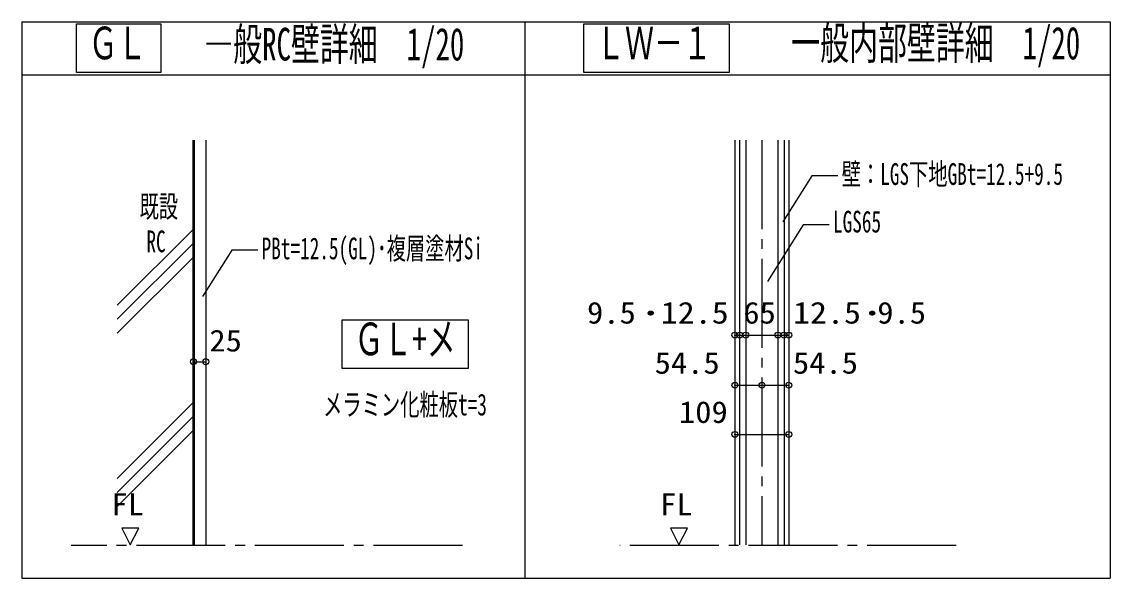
# Model space of a CAD drawing. Units: millimetres on the paper, enlarged 50 times, with parts at 1:20. Extents: x -48066 to 77311, y -302220 to 10476.
# Drawn here: x 27857 to 33363, y -43725 to -40911 of the extents above; entities that cross this region are included whole.
import ezdxf
from ezdxf.enums import TextEntityAlignment as Align

# ---------------------------------------------------------------- set-up
doc = ezdxf.new("R2010")
doc.units = ezdxf.units.MM
doc.header["$LTSCALE"] = 50
doc.header["$PDMODE"] = 32
doc.header["$PDSIZE"] = 30
doc.linetypes.add('CHAIN2', pattern=[12, 9, -1, 1, -1])
for name, color, linetype, lineweight in [('3-4_Dｼｰﾄ', 4, 'Continuous', 18), ('D-0_通り芯', 4, 'CHAIN2', 18), ('D-1_躯体', 4, 'Continuous', 18), ('D-3_建具', 3, 'Continuous', 18), ('D-4_家具', 2, 'Continuous', 35), ('D-5_寸法', 6, 'Continuous', 18), ('D-8_文字', 7, 'Continuous', 9), ('D-A_仕上枠', 4, 'Continuous', 18), ('E-0_補助全色', 4, 'Continuous', 18)]:
    doc.layers.add(name, color=color, linetype=linetype, lineweight=lineweight)
doc.layers.add('D-7_ﾊﾂﾁ陰線', color=4, linetype='Continuous')
doc.styles.add('ＭＳ ゴシック', font='')
doc.styles.get('ＭＳ ゴシック').set_extended_font_data('MS Gothic')

msp = doc.modelspace()

# ---------------------------------------------------------------- linework, layer by layer
at = {"layer": '3-4_Dｼｰﾄ'}
for p, q in [((30700.58, -41167.49), (30700.58, -40922.03)), ((29478.44, -42664.13), (29478.44, -42418.68))]:
    msp.add_line(p, q, dxfattribs=at)
msp.add_lwpolyline([(28133.67, -40922.03), (28561.1, -40922.03), (28561.1, -41167.49), (28133.67, -41167.49)], close=True, dxfattribs=at)
for points in [[(30700.58, -40922.03), (31435.52, -40922.03), (31435.52, -41167.49), (30700.58, -41167.49)], [(29478.44, -42418.68), (30114.24, -42418.68), (30114.24, -42664.13), (29478.44, -42664.13)]]:
    msp.add_lwpolyline(points, dxfattribs=at)
at = {"layer": 'D-0_通り芯'}
for p, q in [((31600.86, -41510.23), (31600.86, -43560.24)), ((30086.4, -43560.24), (28106.57, -43560.24)), ((32583.53, -43560.24), (30882.16, -43560.24))]:
    msp.add_line(p, q, dxfattribs=at)
at = {"layer": 'D-1_躯体'}
for p, q in [((31519.61, -41510.23), (31519.61, -43556.22)), ((31682.11, -41510.23), (31682.11, -43556.22)), ((31809.73, -41937.68), (31629.35, -42224.47)), ((31941.8, -41937.68), (31809.73, -41937.68))]:
    msp.add_line(p, q, dxfattribs=at)
for points in [[(31985.11, -41690.33), (31853.04, -41690.33), (31706.2, -41923.78)], [(29050.77, -42066.47), (28918.7, -42066.47), (28771.86, -42299.93)]]:
    msp.add_lwpolyline(points, dxfattribs=at)
for points in [[(28404.75, -43556.85), (28448.75, -43472.85), (28362.75, -43472.85)], [(31180.33, -43556.85), (31224.33, -43472.85), (31138.33, -43472.85)]]:
    msp.add_lwpolyline(points, close=True, dxfattribs=at)
at = {"layer": 'D-3_建具'}
for p, q in [((28787.78, -41510.23), (28787.78, -43560.24)), ((31464.61, -41510.23), (31464.61, -43560.24)), ((31488.36, -41510.23), (31488.36, -43556.22)), ((31713.36, -41510.23), (31713.36, -43556.22)), ((31737.11, -41510.23), (31737.11, -43560.24))]:
    msp.add_line(p, q, dxfattribs=at)
at = {"layer": 'D-4_家具'}
msp.add_line((28725.28, -41510.23), (28725.28, -43560.24), dxfattribs=at)
at = {"layer": 'D-5_寸法'}
for p, q in [((27856.73, -40911.33), (27856.73, -43725.43)), ((27856.73, -40911.33), (33363.31, -40911.33)), ((30402.75, -43725.43), (30402.75, -40911.33)), ((33363.31, -40911.33), (33363.31, -43725.43)), ((27856.73, -41178.84), (33363.31, -41178.84)), ((27856.73, -43725.43), (33363.31, -43725.43))]:
    msp.add_line(p, q, dxfattribs=at)
at = {"layer": 'D-8_文字'}
for p, q in [((28339.8, -42345.23), (28725.28, -41959.75)), ((28339.8, -42415.94), (28725.28, -42030.46)), ((28339.8, -42486.65), (28725.28, -42101.17)), ((28339.8, -43221.02), (28725.28, -42835.54)), ((28339.8, -43291.73), (28725.28, -42906.25)), ((28339.8, -43362.44), (28725.28, -42976.96))]:
    msp.add_line(p, q, dxfattribs=at)
at = {"layer": 'D-A_仕上枠'}
msp.add_line((28725.28, -42630.46), (28787.78, -42630.46), dxfattribs=at)
for p in [(31464.61, -42495.78), (31488.36, -42495.78), (31519.61, -42495.78), (31682.11, -42495.78), (31713.36, -42495.78), (31737.11, -42495.78), (28725.28, -42630.46), (28787.78, -42630.46), (31464.61, -42749.09), (31600.86, -42749.09), (31737.11, -42749.09), (31464.61, -42998.08), (31737.11, -42998.08)]:
    msp.add_point(p, dxfattribs=at)
at = {"layer": 'E-0_補助全色'}
for p, q in [((31464.61, -42495.78), (31488.36, -42495.78)), ((31488.36, -42495.78), (31519.61, -42495.78)), ((31519.61, -42495.78), (31682.11, -42495.78)), ((31682.11, -42495.78), (31713.36, -42495.78)), ((31713.36, -42495.78), (31737.11, -42495.78)), ((31464.61, -42749.09), (31600.86, -42749.09)), ((31600.86, -42749.09), (31737.11, -42749.09)), ((31464.61, -42998.08), (31737.11, -42998.08))]:
    msp.add_line(p, q, dxfattribs=at)

# ---------------------------------------------------------------- texts
at = {"layer": 'D-7_ﾊﾂﾁ陰線', "style": 'ＭＳ ゴシック'}
for s, height, width, p in [('一般内部壁詳細\u30001/20', 165, 0.65, (31749.44, -41150.83)), ('ＧＬ', 165, 0.65, (28195.34, -41150.58)), ('―般RC壁詳細\u30001/20', 165, 0.65, (28780.44, -41156.6)), ('ＬＷ－１', 165, 0.65, (30762.25, -41150.58)), ('壁：LGS下地GBt=12.5+9.5', 110, 0.65, (32004.49, -41769.36)), ('LGS65', 110, 0.65, (31960.93, -42010.04)), ('PBt=12.5(GL)･複層塗材Si', 110, 0.65, (29070.15, -42145.5)), ('･', 110, 1.35, (30987.92, -42474.71)), ('･', 110, 1.35, (32108.46, -42474.71)), ('ＧＬ+メ', 165, 0.65, (29540.11, -42647.23)), ('メラミン化粧板t=3', 110, 0.65, (29381.25, -42935.17)), ('FL', 110, 1.1, (28310.25, -43439.76)), ('FL', 110, 1.1, (31085.83, -43439.76))]:
    msp.add_text(s, height=height, dxfattribs=dict(at, width=width)).set_placement(p, align=Align.BOTTOM_LEFT)
at = {"layer": 'D-A_仕上枠', "style": 'ＭＳ ゴシック'}
for s, width, p in [('既設', 0.65, (28452.82, -41933.42)), ('RC', 0.65, (28487.36, -42109.83)), ('9.5', 1.1, (30716.39, -42470.78)), ('12.5', 1.15, (31089.2, -42470.78)), ('65', 1.1, (31507.11, -42470.78)), ('12.5', 1.15, (31758.22, -42470.78)), ('9.5', 1.1, (32184.75, -42470.78)), ('25', 1.1, (28805.8, -42611.66)), ('54.5', 1.1, (31058.46, -42724.09)), ('54.5', 1.1, (31758.22, -42724.09)), ('109', 1.1, (31181.45, -42973.08))]:
    msp.add_text(s, height=110, dxfattribs=dict(at, width=width)).set_placement(p, align=Align.BOTTOM_LEFT)

doc.saveas('drawing.dxf')
